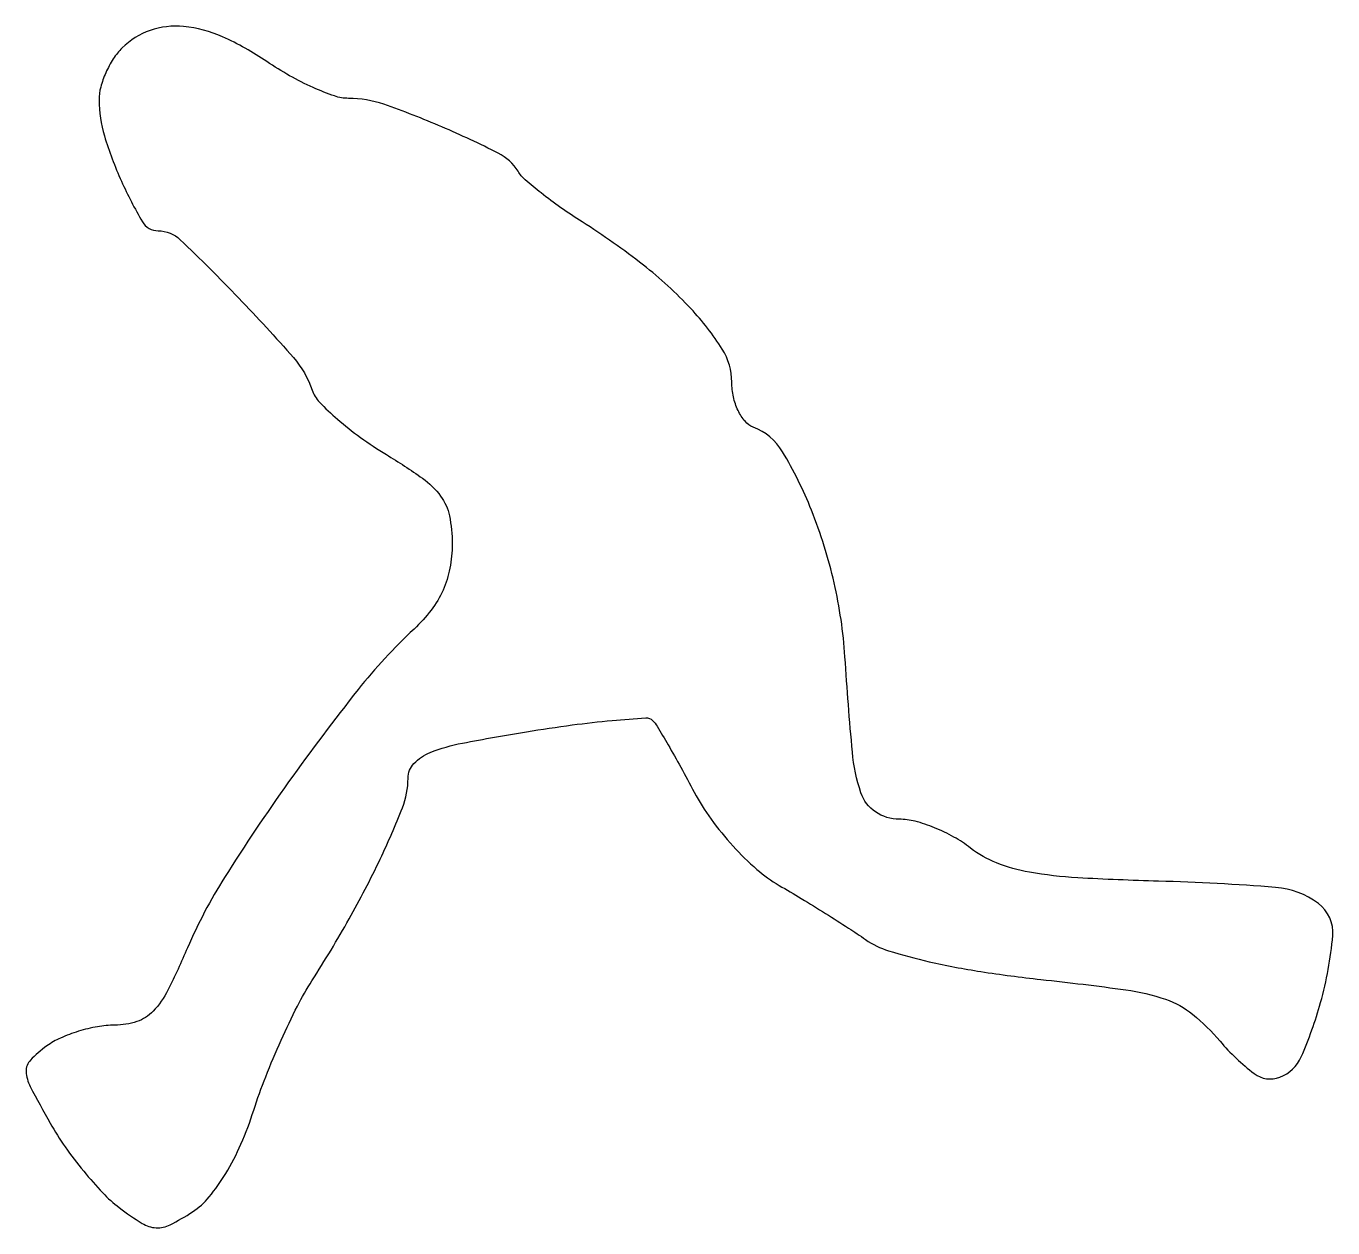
# Model space of a CAD drawing. Extents: x 0 to 88.8, y 0.2 to 81.9.
import ezdxf

# ---------------------------------------------------------------- set-up
doc = ezdxf.new("R2010")
doc.units = 0

msp = doc.modelspace()

# ---------------------------------------------------------------- linework, layer by layer
msp.add_lwpolyline([(6.571429, 80.428571, 0.053275), (5.969851, 79.683052, 0.038493), (5.461607, 78.742797, 0.039108), (5.114122, 77.761797, 0.065656), (5, 76.896453, 0.073908), (5.363684, 74.449502, 0.032278), (6.521643, 71.369649, 0.026221), (7.943136, 68.616347, 0.266496), (9.017398, 68, -0.194095), (10.517433, 67.394906, -0.008933), (14.492225, 63.425579, -0.012587), (18.210396, 59.378343, -0.097961), (19.483548, 57.16796, 0.109806), (19.977535, 56.354986, 0.022702), (21.198021, 55.193453, 0.022845), (22.770197, 53.948977, 0.019787), (24.524897, 52.788476, -0.01815), (26.982565, 51.174593, -0.07982), (28.215942, 49.962608, -0.109299), (28.808766, 48.624743, -0.049886), (29, 46.712791, -0.04721), (28.84314, 45.055204, -0.058126), (28.377259, 43.574472, -0.056908), (27.573146, 42.216551, -0.042624), (26.408463, 40.924314, 0.036538), (22.605266, 36.806344, 0.01374), (17.882176, 30.530582, 0.013635), (13.532488, 24.039981, 0.039299), (11.010783, 19.25, -0.014435), (9.681437, 16.388489, -0.073005), (8.676244, 14.948793, -0.12423), (7.571999, 14.243598, -0.080458), (6.067986, 14, 0.044071), (4.89807, 13.896681, 0.030272), (3.602512, 13.584172, 0.030598), (2.382176, 13.127066, 0.052999), (1.446331, 12.584414, 0.042716), (0.336816, 11.617651, 0.206381), (0.047503, 10.852774, 0.109594), (0.322439, 9.834639, 0.008459), (1.685013, 7.334414, 0.023992), (2.701513, 5.726948, 0.018307), (3.959011, 4.067495, 0.018632), (5.254806, 2.597012, 0.040818), (6.372572, 1.597485, 0.022376), (7.925614, 0.527506, 0.125849), (8.878199, 0.224309, 0.133734), (9.830264, 0.425367, 0.026513), (11.349825, 1.309644, 0.075294), (12.48402, 2.325356, 0.036861), (13.6084, 3.912163, 0.032658), (14.644707, 5.915031, 0.025317), (15.513456, 8.212159, -0.016109), (16.32884, 10.494292, -0.01168), (17.376642, 12.981389, -0.011821), (18.48365, 15.298288, -0.025135), (19.469932, 17.022356, 0.014184), (22.000014, 21.228664, 0.017499), (24.105574, 25.291313, 0.016901), (25.62053, 28.782999, 0.094168), (26, 30.779985, -0.191842), (26.402561, 31.790567, -0.109839), (27.506525, 32.535884, -0.046014), (29.693898, 33.17216, -0.00753), (34.041009, 33.945481, -0.007067), (37.161585, 34.407086, -0.010835), (39.877725, 34.709973, -0.005558), (42.154802, 34.888562, -0.216425), (42.619051, 34.714283, -0.061025), (42.928081, 34.318966, -0.003949), (43.671695, 33.060532, -0.005711), (44.531214, 31.539609, -0.004224), (45.448389, 29.838625, 0.035653), (46.591824, 28.004013, 0.027447), (48.082138, 26.174216, 0.028052), (49.698506, 24.586918, 0.049591), (51.217347, 23.5, -0.005391), (52.724134, 22.611439, -0.003942), (54.378614, 21.593697, -0.003982), (55.931022, 20.604495, -0.008784), (57.096999, 19.818969, 0.077733), (58.655395, 19.056016, 0.019068), (61.420927, 18.314432, 0.017536), (64.922568, 17.645391, 0.011458), (69, 17.108974, -0.006799), (74.766447, 16.404947, -0.049289), (77.480117, 15.759292, -0.087884), (79.317176, 14.737981, -0.046535), (81.183461, 12.907482, 0.054999), (83.499133, 10.711681, 0.259712), (85.246409, 10.464114, 0.200765), (86.700714, 11.856659, 0.034472), (88.009841, 15.535147, 0.046599), (88.836998, 20.084315, 0.259115), (87.860161, 22.269677, 0.142342), (84.951882, 23.366302, 0.012486), (77.004992, 23.786514, -0.007029), (71.505656, 24.017158, -0.029588), (68.224809, 24.396566, -0.049986), (65.993278, 25.024211, -0.073243), (64.22645, 26.036514, 0.039364), (63.098576, 26.78815, 0.030988), (61.774368, 27.423226, 0.031874), (60.462078, 27.860297, 0.064534), (59.384193, 28, -0.149307), (57.765096, 28.494508, -0.165193), (56.776795, 29.793153, -0.058167), (56.196252, 32.559072, -0.0064), (55.691286, 39.029412, 0.040179), (54.952882, 44.072013, 0.038523), (53.41197, 49.005741, 0.039564), (51.450962, 52.975578, 0.16818), (49.45482, 54.655711, -0.126738), (48.897823, 55.052129, -0.063852), (48.427353, 55.781953, -0.057167), (48.108147, 56.711292, -0.054213), (48, 57.705779, 0.142107), (47.348192, 59.952833, 0.046577), (45.220071, 62.707754, 0.038942), (41.989021, 65.670649, 0.025083), (37.83406, 68.600252, -0.012135), (36.379657, 69.570361, -0.013936), (35.041061, 70.567803, -0.0131), (33.957494, 71.470252, -0.074279), (33.473894, 72.04224, 0.13837), (32.132039, 73.272968, 0.015149), (28.303899, 75.060886, 0.017946), (24.357203, 76.59509, 0.083913), (21.961504, 77, -0.083424), (20.999857, 77.161573, -0.022468), (19.556757, 77.734375, -0.022104), (17.952701, 78.543099, -0.021265), (16.404862, 79.5, 0.042834), (13.401824, 81.182203, 0.082901), (10.748887, 81.886736, 0.106736), (8.472004, 81.615617, 0.114044)], format="xyb", close=True)

doc.saveas('drawing.dxf')
